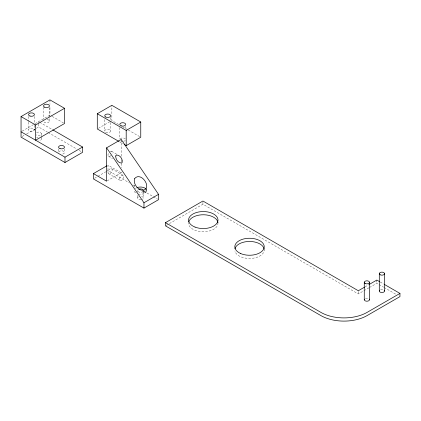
<?xml version="1.0" encoding="UTF-8"?>
<svg xmlns="http://www.w3.org/2000/svg" width="421" height="421" viewBox="0 0 421 421"><rect width="100%" height="100%" fill="white"/><g stroke="black" fill="none" stroke-linecap="round" stroke-linejoin="round"><path stroke-width="0.32" stroke-dasharray="2.1 1.58" d="M138.283 193.986A6.241 3.605 0 0 0 143.061 193.897L144.445 193.402L146.329 191.887L146.329 189.508M22.181 131.147L34.659 123.948M35.222 123.621L49.957 115.112L51.636 116.085M22.181 136.488L24.45 135.178M26.718 133.867L35.79 128.631M36.359 128.305L38.627 126.995L47.636 132.199M98.409 128.31L110.734 121.19M94.551 178.283L97.351 176.667M97.914 176.341L105.76 171.815M106.318 171.489L107.997 170.521L129.573 182.977M107.171 180.877L121.18 172.789L121.18 170.826M166.032 225.53L168.868 223.893M169.437 223.567L202.927 204.232L358.324 293.947L363.37 291.037M365.054 286.859L368.975 284.596M363.933 290.711L368.975 287.801M369.538 287.475L376.827 283.27L378.516 284.243M118.659 124.474L111.854 120.543L111.854 105.324M122.622 126.763L127.726 129.71M128.289 130.036L140.193 136.909M380.21 282.017L383.594 283.97M379.079 284.57L383.594 287.175M384.157 287.501L396.003 294.342M119.39 141.719L123.358 144.008M52.199 116.406L63.403 122.874M111.654 151.35L116.643 154.228M108.507 156.312L112.46 158.591M39.753 122.306L52.146 129.458M121.18 172.789L107.997 165.179L107.997 170.521M111.707 168.747A2.942 1.7 -60 0 1 110.391 173.384A2.942 1.7 -60 0 1 108.144 171.426A2.942 1.7 -60 0 1 111.707 168.747L123.269 175.425A2.942 1.7 -60 0 1 121.953 180.056A2.942 1.7 -60 0 1 119.706 178.104A2.942 1.7 -60 0 1 123.269 175.425M48.199 132.526L76.927 149.108M79.185 150.413L81.437 151.713M132.978 184.94L135.252 186.25M143.766 191.171L157.391 199.033M108.455 173.626L120.017 180.299M376.827 280.065L376.827 283.27M358.324 291.385L358.324 293.947M202.927 202.306L202.927 204.232M146.703 189.208L146.703 190.971M145.561 190.75L145.561 192.713M144.445 190.808L144.445 193.402M143.419 190.781L143.419 198.259M143.061 191.002L143.061 193.897M137.562 190.445L137.562 192.313M137.562 195.428L137.562 197.923M134.278 185.145L134.278 187.061M125.669 126.321L125.669 128.858M121.18 139.409L121.18 156.428M121.18 159.701L121.18 167.553M119.78 127.589L119.78 139.004M110.634 117.548L110.634 121.985M110.634 122.622L110.634 130.863M104.755 119.638L104.755 131.052M64.46 148.934L64.46 152.497M58.577 148.934L58.577 151.902M49.957 99.893L49.957 104.329M49.957 107.502L49.957 115.112M49.425 107.708L49.425 121.027M43.547 107.26L43.547 119.311M41.311 133.578L41.311 135.951M41.311 136.393L41.311 139.362M38.627 121.653L38.627 123.437M38.627 124.027L38.627 126.995M34.401 116.48L34.401 124.727M34.401 125.358L34.401 129.8A2.942 1.7 0 0 1 29.986 131.268A2.942 1.7 0 0 1 29.986 128.326A2.942 1.7 0 0 1 34.401 129.8M28.512 116.48L28.512 121.553M28.512 122.19L28.512 129.8M125.274 140.488A2.942 1.7 0 0 1 123.485 141.277M121.964 141.277A2.942 1.7 0 0 1 120.643 140.84M120.174 138.788A2.942 1.7 0 0 1 125.274 138.788M264.125 248.911A14.714 8.499 0 0 1 251.337 258.389A14.714 8.499 0 0 1 234.918 251.005M365.491 298.41A2.615 1.51 0 0 1 369.096 298.889M380.605 289.706A2.615 1.51 0 0 1 383.763 289.943M217.962 222.725A14.714 8.499 0 0 1 203.711 231.75A14.714 8.499 0 0 1 188.555 223.23M146.176 189.129A6.241 3.605 0 0 1 146.329 191.887M135.662 192.897A6.241 3.605 0 0 1 134.278 190.255M135.42 188.508A6.241 3.605 0 0 1 136.536 187.824M141.53 196.502A2.942 1.7 0 0 1 142.356 199.401M140.967 199.764A2.942 1.7 0 0 1 137.809 198.791A2.942 1.7 0 0 1 138.625 196.775M110.228 151.344A2.942 1.7 -60 0 1 112.049 153.481M110.986 155.47A2.942 1.7 -60 0 1 108.344 156.154A2.942 1.7 -60 0 1 108.718 152.797M143.245 191.213A2.942 1.7 0 0 1 139.451 192.202A2.942 1.7 0 0 1 137.735 190.013M58.677 152.055A2.942 1.7 0 0 1 62.029 150.823A2.942 1.7 0 0 1 64.45 152.644A2.942 1.7 0 0 1 61.519 154.197M36.595 132.457A2.942 1.7 0 0 1 40.726 132.768A2.942 1.7 0 0 1 40.19 135.152A2.942 1.7 0 0 1 36.064 134.841M41.111 138.488A2.942 1.7 0 0 1 38.785 140.83M36.595 137.799A2.942 1.7 0 0 1 38.001 137.462M47.089 119.459A2.942 1.7 0 0 1 48.678 122.253A2.942 1.7 0 0 1 43.689 121.648M105.729 132.226A2.942 1.7 0 0 0 110.576 131.305A2.942 1.7 0 0 0 106.776 129.342A2.942 1.7 0 0 0 105.729 132.226"/><path stroke-width="0.63" d="M52.709 129.784L82.563 147.024L82.563 152.36L64.987 162.506L21.05 137.141L21.05 116.58L49.957 99.893L64.524 108.302L64.524 123.521L35.617 140.214L35.617 124.99L64.524 108.302M118.822 141.393L97.288 128.958L97.288 113.738L111.854 105.324L140.761 122.011L140.761 137.235L126.195 145.645L124.49 144.661M21.05 131.799L64.987 157.17L82.563 147.024M97.288 113.738L126.195 130.426L140.761 122.011M93.43 173.589L106.613 181.198L106.613 147.824L121.18 139.409L158.528 194.349L158.528 199.691L143.961 208.1L93.43 178.93L93.43 173.589L106.876 165.827M143.961 208.1L143.961 202.764L158.528 194.349M384.157 284.296L399.95 293.416L399.95 296.621L367.112 315.576A32.701 18.882 0 0 1 320.865 315.576L165.464 225.861L165.464 222.656L202.927 201.028L358.324 290.743L364.491 287.185M369.538 284.27L376.827 280.065L379.647 281.691M399.95 293.416L367.112 312.371A32.701 18.882 0 0 1 320.865 312.371L165.464 222.656M21.05 116.58L35.617 124.99M106.613 147.824L143.961 202.764M384.531 273.655L384.531 291.011M379.295 273.655L379.295 291.011M369.496 282.28L369.496 299.636M364.265 282.391L364.265 299.747M126.195 130.426L126.195 145.645M64.987 157.17L64.987 162.506M384.178 290.258A2.615 1.51 0 0 1 381.91 292.521A2.615 1.51 0 0 1 379.647 290.258M369.38 299.247A2.615 1.51 0 0 1 366.975 301.199A2.615 1.51 0 0 1 364.333 299.352M234.944 248.785A14.714 8.499 0 0 1 249.632 241.459A14.714 8.499 0 0 1 264.125 248.911M188.687 222.125A14.714 8.499 0 0 1 203.796 214.763A14.714 8.499 0 0 1 217.962 222.725M136.972 187.634A6.241 3.605 0 0 1 146.176 189.129M138.625 189.297A2.942 1.7 0 0 1 143.393 190.339M115.717 155.97C115.496 159.138 118.18 163.195 121.574 163.038L122.079 162.664C123.258 159.417 119.985 154.817 116.512 154.975L115.717 155.97M134.652 178.583C132.21 184.54 141.398 194.476 146.329 188.313C148.771 182.356 139.577 172.421 134.652 178.583M105.729 117.006A2.942 1.7 0 0 0 110.576 116.085A2.942 1.7 0 0 0 106.776 114.123A2.942 1.7 0 0 0 105.729 117.006M121.253 125.89A2.942 1.7 0 0 0 125.669 124.416A2.942 1.7 0 0 0 121.253 122.943A2.942 1.7 0 0 0 121.253 125.89M365.102 283.438A2.615 1.51 0 0 0 369.433 282.67A2.615 1.51 0 0 0 366.112 280.891A2.615 1.51 0 0 0 365.102 283.438M195.065 227.103A14.714 8.499 0 0 0 217.957 220.63A14.714 8.499 0 0 0 196.802 212.421A14.714 8.499 0 0 0 195.065 227.103M380.063 274.724A2.615 1.51 0 0 0 384.441 274.045A2.615 1.51 0 0 0 381.237 272.198A2.615 1.51 0 0 0 380.063 274.724M240.48 253.458A14.714 8.499 0 0 0 264.099 247.922A14.714 8.499 0 0 0 243.991 238.881A14.714 8.499 0 0 0 240.48 253.458M60.045 148.629A2.942 1.7 0 0 0 64.46 147.155A2.942 1.7 0 0 0 60.045 145.682A2.942 1.7 0 0 0 60.045 148.629M44.526 107.166A2.942 1.7 0 0 0 49.368 106.25A2.942 1.7 0 0 0 45.568 104.287A2.942 1.7 0 0 0 44.526 107.166M29.986 116.049A2.942 1.7 0 0 0 34.401 114.58A2.942 1.7 0 0 0 29.986 113.107A2.942 1.7 0 0 0 29.986 116.049"/></g></svg>
